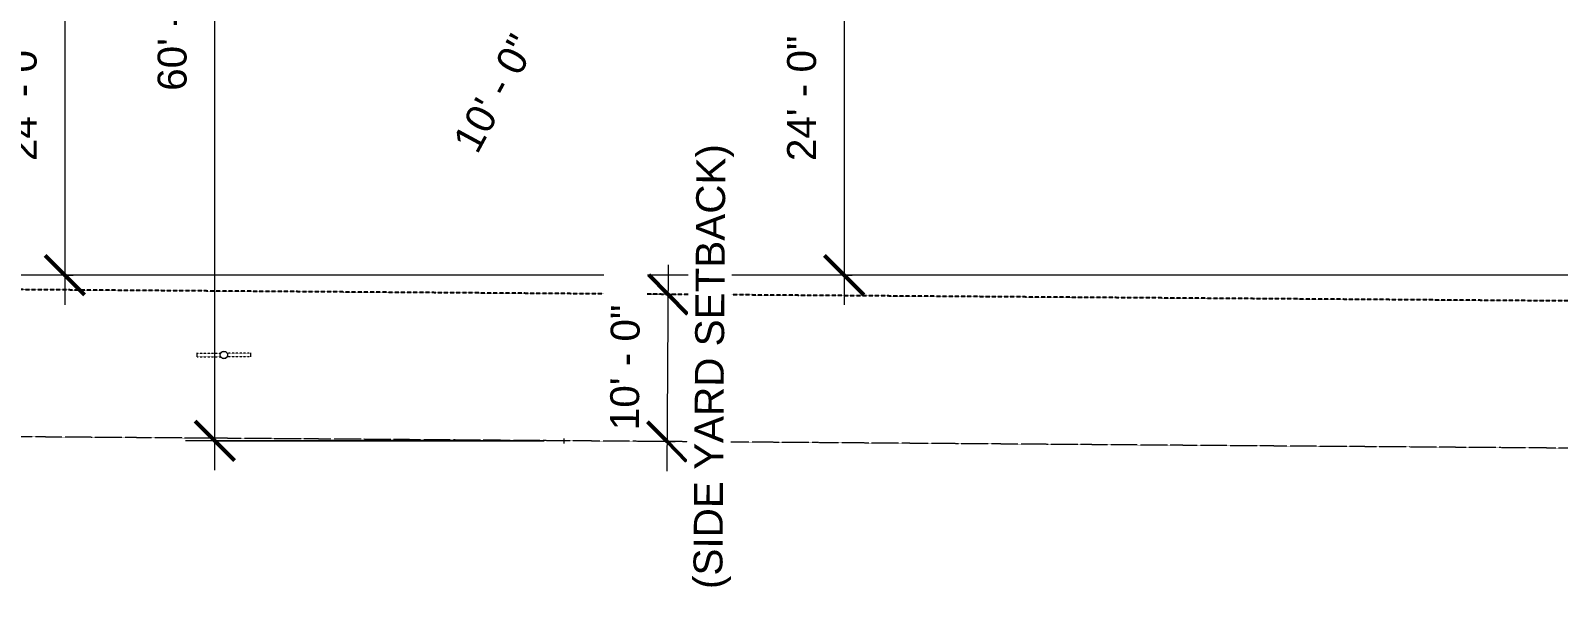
# Model space of a CAD drawing. Header units: inches. Extents: x 1 to 27263, y -26002 to 5769.
# Drawn here: x 21623 to 22870, y -23653 to -23192 of the extents above; entities that cross this region are included whole.
import ezdxf

# ---------------------------------------------------------------- set-up
doc = ezdxf.new("R2010")
doc.units = ezdxf.units.IN
doc.header["$MEASUREMENT"] = 0
for name, pattern in [('Center 1_4_', [0.53125, 0.25, -0.09375, 0.09375, -0.09375]), ('Dash', [0.25, 0.125, -0.125]), ('Hidden', [0.28125, 0.1875, -0.09375])]:
    doc.linetypes.add(name, pattern=pattern)
for name, color, linetype, lineweight in [('A-ANNO-DIMS', 211, 'Continuous', 9), ('A-ANNO-DIMS-256', 211, 'Continuous', 9), ('A-DETL', 90, 'Continuous', 9), ('A-PROP-SBCK', 71, 'Hidden', 25), ('E-LITE-EQPM', 33, 'Continuous', 9), ('E-LITE-EQPM-HDLN', 30, 'Dash', 9), ('EOP-PR', 4, 'Continuous', 9), ('PROP', 3, 'Center 1_4_', 9)]:
    doc.layers.add(name, color=color, linetype=linetype, lineweight=lineweight)
doc.styles.add('Arial_1', font='arial.ttf', dxfattribs={"height": 23.60479})
doc.dimstyles.new('Arrow_-_3_32__Arial', dxfattribs={"dimscale": 12, "dimtxt": 24, "dimasz": 2.666667, "dimexe": 2, "dimexo": 0, "dimgap": 1.333333, "dimtad": 1, "dimjust": 3, "dimdec": 5, "dimrnd": 0.03125, "dimzin": 1, "dimdsep": 46, "dimlunit": 4, "dimtxsty": 'Arial_1', "dimblk1": 'OPEN30', "dimblk2": 'OPEN30', "dimsah": 1, "dimcen": 0.09, "dimazin": 0, "dimtfac": 1, "dimtdec": 4, "dimtix": 1, "dimtmove": 0, "dimatfit": 2, "dimfxl": 1, "dimtvp": 1, "dimtfill": 1, "dimfrac": 2, "dimtolj": 1, "dimtzin": 0, "dimarcsym": 2})
doc.dimstyles.new('Linear_-_3_32__Arial_1', dxfattribs={"dimscale": 12, "dimtxt": 24, "dimasz": 2.666667, "dimexe": 2, "dimexo": 1.333333, "dimgap": 1.333333, "dimtad": 1, "dimdec": 4, "dimrnd": 0.0625, "dimzin": 1, "dimdsep": 46, "dimlunit": 4, "dimtxsty": 'Arial_1', "dimblk1": 'OBLIQUE', "dimblk2": 'OBLIQUE', "dimsah": 1, "dimcen": 0.09, "dimdle": 2, "dimazin": 0, "dimtfac": 1, "dimtdec": 4, "dimtix": 1, "dimtmove": 0, "dimatfit": 3, "dimfxl": 1, "dimtvp": 1, "dimtfill": 1, "dimfrac": 2, "dimtolj": 1, "dimtzin": 0, "dimarcsym": 2})

# ---------------------------------------------------------------- blocks, each defined once
blk = doc.blocks.new('Lighting-Street_Cooper_Navion-Lumark_4-6-LED-Squares - The Caretaker LED-964008-Site Plan - Phase 1')
at = {"layer": 'E-LITE-EQPM'}
blk.add_line((-1.7, -10.7), (1.6, -10.7), dxfattribs=at)
blk.add_circle((0, -32.4), 3, dxfattribs=at)
at = {"layer": 'E-LITE-EQPM-HDLN'}
for p, q in [((-1.5, -10.7), (-1.5, -29.9)), ((1.5, -10.7), (1.5, -29.9))]:
    blk.add_line(p, q, dxfattribs=at)
blk = doc.blocks.new('DIMBLOCK36-Site Plan - Phase 1')
at = {"layer": 'A-ANNO-DIMS-256', "lineweight": 50}
for p, q in [((21651.2, -23103.1), (21635.2, -23087.1)), ((21651.2, -23103.1), (21667.2, -23119.1)), ((21651.2, -23391.1), (21635.2, -23375.1)), ((21651.2, -23391.1), (21667.2, -23407.1))]:
    blk.add_line(p, q, dxfattribs=at)
at = {"layer": 'A-ANNO-DIMS-256'}
for p, q in [((22015.2, -23103.1), (21627.2, -23103.1)), ((21651.2, -23103.1), (21651.2, -23415.1)), ((21651.2, -23103.1), (22015.2, -23103.1)), ((21657.9, -23391.1), (21627.2, -23391.1)), ((21651.2, -23391.1), (21657.9, -23391.1))]:
    blk.add_line(p, q, dxfattribs=at)
at = {"layer": 'A-ANNO-DIMS-256', "color": 0, "insert": (21604.6, -23298), "char_height": 23.6, "width": 122.289, "attachment_point": 1, "rotation": 90, "line_spacing_factor": 0.938532, "style": 'Arial_1', "bg_fill": 3, "box_fill_scale": 1.25, "bg_fill_color": 0, "bg_fill_transparency": 0}
blk.add_mtext('24\' - 0"', dxfattribs=at)
blk = doc.blocks.new('_Oblique')
at = {"color": 0, "linetype": 'ByBlock', "lineweight": -2}
blk.add_line((-0.5, -0.5), (0.5, 0.5), dxfattribs=at)
blk = doc.blocks.new('DIMBLOCK52-Site Plan - Phase 1')
at = {"layer": 'A-ANNO-DIMS-256', "lineweight": 50}
for p, q in [((22143.3, -23406.7), (22127.5, -23390.6)), ((22143.3, -23406.7), (22159.2, -23422.8)), ((22142.5, -23526.7), (22126.6, -23510.5)), ((22142.5, -23526.7), (22158.3, -23542.8))]:
    blk.add_line(p, q, dxfattribs=at)
at = {"layer": 'A-ANNO-DIMS-256'}
for p, q in [((22143.5, -23382.7), (22142.3, -23550.7)), ((22150, -23406.7), (22119.3, -23406.5)), ((22143.3, -23406.7), (22150, -23406.7)), ((22149.1, -23526.7), (22118.5, -23526.5)), ((22142.5, -23526.7), (22149.1, -23526.7))]:
    blk.add_line(p, q, dxfattribs=at)
at = {"layer": 'A-ANNO-DIMS-256', "color": 0, "attachment_point": 1, "rotation": 89.5803, "line_spacing_factor": 0.938532, "style": 'Arial_1', "bg_fill": 3, "box_fill_scale": 1.25, "bg_fill_color": 0, "bg_fill_transparency": 0}
for s, insert, char_height, width in [('(SIDE YARD SETBACK)', (22163.9, -23646.8), 23.605, 432), ('10\' - 0"', (22095.9, -23517.3), 23.6, 122.289)]:
    blk.add_mtext(s, dxfattribs=dict(at, insert=insert, char_height=char_height, width=width))
blk = doc.blocks.new('DIMBLOCK63-Site Plan - Phase 1')
at = {"layer": 'A-ANNO-DIMS-256'}
for p, q in [((22037.7, -23004.8), (22024.8, -22961.4)), ((22031.2, -22983.1), (21974, -23088.6)), ((22009.5, -22989.5), (22052.9, -22976.6))]:
    blk.add_line(p, q, dxfattribs=at)
at = {"layer": 'A-ANNO-DIMS-256', "lineweight": 50}
for q in [(21981.7, -23056.4), (21996.8, -23064.5)]:
    blk.add_line((21974, -23088.6), q, dxfattribs=at)
at = {"layer": 'A-ANNO-DIMS-256'}
blk.add_arc((22031.2, -22983.1), 120, 230.0703, 252.9886, dxfattribs=at)
blk.add_ellipse((21939.9, -23151.5), major_axis=(62.7, 115.6), ratio=0.745382, start_param=4.712389, end_param=6.283185, dxfattribs=at)
at = {"layer": 'A-ANNO-DIMS-256', "color": 0, "insert": (21966.8, -23282), "char_height": 23.6, "width": 122.289, "attachment_point": 1, "rotation": 61.5295, "line_spacing_factor": 0.938532, "style": 'Arial_1', "bg_fill": 3, "box_fill_scale": 1.25, "bg_fill_color": 0, "bg_fill_transparency": 0}
blk.add_mtext('10\' - 0"', dxfattribs=at)
blk = doc.blocks.new('_Open30')
at = {"color": 0, "linetype": 'ByBlock', "lineweight": -2}
for p, q in [((-1, 0.268), (0, 0)), ((0, 0), (-1, -0.268)), ((0, 0), (-1, 0))]:
    blk.add_line(p, q, dxfattribs=at)
blk = doc.blocks.new('DIMBLOCK84-Site Plan - Phase 1')
at = {"layer": 'A-ANNO-DIMS-256', "lineweight": 50}
for p, q in [((21773.6, -22798.8), (21757.6, -22782.8)), ((21773.6, -22798.8), (21789.6, -22814.8)), ((21773.6, -23526), (21757.6, -23510)), ((21773.6, -23526), (21789.6, -23542))]:
    blk.add_line(p, q, dxfattribs=at)
at = {"layer": 'A-ANNO-DIMS-256'}
for p, q in [((22042.1, -22798.8), (21749.6, -22798.8)), ((21773.6, -23550), (21773.6, -22798.8)), ((21773.6, -22798.8), (22042.1, -22798.8)), ((22042.1, -23526), (21749.6, -23526)), ((21773.6, -23526), (22042.1, -23526))]:
    blk.add_line(p, q, dxfattribs=at)
at = {"layer": 'A-ANNO-DIMS-256', "color": 0, "insert": (21726.9, -23240.7), "char_height": 23.605, "width": 187.865, "attachment_point": 1, "rotation": 90, "line_spacing_factor": 0.938532, "style": 'Arial_1', "bg_fill": 3, "box_fill_scale": 1.25, "bg_fill_color": 0, "bg_fill_transparency": 0}
blk.add_mtext('60\' - 7 1/4"', dxfattribs=at)
blk = doc.blocks.new('DIMBLOCK111-Site Plan - Phase 1')
at = {"layer": 'A-ANNO-DIMS-256', "lineweight": 50}
for p, q in [((22287, -23103.1), (22271, -23087.1)), ((22287, -23103.1), (22303, -23119.1)), ((22287, -23391.1), (22271, -23375.1)), ((22287, -23391.1), (22303, -23407.1))]:
    blk.add_line(p, q, dxfattribs=at)
at = {"layer": 'A-ANNO-DIMS-256'}
for p, q in [((22293.6, -23103.1), (22263, -23103.1)), ((22287, -23103.1), (22287, -23415.1)), ((22287, -23103.1), (22293.6, -23103.1)), ((22293.6, -23391.1), (22263, -23391.1)), ((22287, -23391.1), (22293.6, -23391.1))]:
    blk.add_line(p, q, dxfattribs=at)
at = {"layer": 'A-ANNO-DIMS-256', "color": 0, "insert": (22240.4, -23298), "char_height": 23.6, "width": 122.289, "attachment_point": 1, "rotation": 90, "line_spacing_factor": 0.938532, "style": 'Arial_1', "bg_fill": 3, "box_fill_scale": 1.25, "bg_fill_color": 0, "bg_fill_transparency": 0}
blk.add_mtext('24\' - 0"', dxfattribs=at)

msp = doc.modelspace()

# ---------------------------------------------------------------- linework, layer by layer
at = {"layer": 'A-DETL'}
msp.add_line((22058.140225, -23524.17781), (22058.140225, -23528.17781), dxfattribs=at)
at = {"layer": 'A-PROP-SBCK'}
msp.add_line((23472.145187, -23416.400504), (21404.235225, -23401.253705), dxfattribs=at)
at = {"layer": 'EOP-PR'}
msp.add_line((23326.51184, -23391.085554), (20912.235225, -23391.085554), dxfattribs=at)
at = {"layer": 'PROP'}
msp.add_line((23352.161473, -23535.52488), (20984.235225, -23518.180554), dxfattribs=at)

# ---------------------------------------------------------------- block references
at = {"layer": 'E-LITE-EQPM'}
for p, rotation in [((21748.524105, -23456.019706), 90.00000000000617), ((21813.402441, -23456.115252), 270.0000000000021)]:
    msp.add_blockref('Lighting-Street_Cooper_Navion-Lumark_4-6-LED-Squares - The Caretaker LED-964008-Site Plan - Phase 1', p, dxfattribs=dict(at, rotation=rotation))

# ---------------------------------------------------------------- next in the draw order: dimensions: what is measured, and where the dimension line sits
at = {"layer": 'A-ANNO-DIMS'}
for base, p1, p2, override, picture, middle in [((21651.224704, -23391.085554), (22031.235225, -23103.085554), (21673.852121, -23391.085554), {"dimpost": '<>', "dimfxl": 458.984404}, 'DIMBLOCK36-Site Plan - Phase 1', (21623.172736, -23247.085554)), ((22287.010689, -23391.085554), (22309.638106, -23103.085554), (22309.638106, -23391.085554), {"dimpost": '<>', "dimfxl": 288}, 'DIMBLOCK111-Site Plan - Phase 1', (22258.958721, -23247.085554))]:
    dim = msp.add_linear_dim(base=base, p1=p1, p2=p2, angle=90, dimstyle='Linear_-_3_32__Arial_1', override=override, dxfattribs=at)
    dim.commit()
    dim.dimension.update_dxf_attribs({"geometry": picture, "text_midpoint": middle})
dim = msp.add_linear_dim(base=(22142.46393, -23526.66422), p1=(22165.969679, -23406.833174), p2=(22165.09074, -23526.829955), angle=89.580333673, text='<>\\X(SIDE YARD SETBACK)', dimstyle='Linear_-_3_32__Arial_1', override={"dimpost": '<>', "dimfxl": 120}, dxfattribs=at)
dim.commit()
dim.dimension.update_dxf_attribs({"geometry": 'DIMBLOCK52-Site Plan - Phase 1', "text_midpoint": (22142.903399, -23466.66583)})

# ---------------------------------------------------------------- next in the draw order: dimensions: what is measured, and where the dimension line sits
dim = msp.add_radius_dim(center=(22031.235225, -22983.085554), mpoint=(21974.030391, -23088.573027), dimstyle='Arrow_-_3_32__Arial', override={"dimpost": '<>'}, dxfattribs=at)
dim.commit()
dim.dimension.update_dxf_attribs({"geometry": 'DIMBLOCK63-Site Plan - Phase 1', "text_midpoint": (21985.600692, -23008.391726)})

# ---------------------------------------------------------------- next in the draw order: dimensions: what is measured, and where the dimension line sits
dim = msp.add_linear_dim(base=(21773.567657, -22798.80281), p1=(22058.140225, -23526.046575), p2=(22058.140225, -22798.80281), angle=90, dimstyle='Linear_-_3_32__Arial_1', override={"dimpost": '<>', "dimfxl": 727.243765}, dxfattribs=at)
dim.commit()
dim.dimension.update_dxf_attribs({"geometry": 'DIMBLOCK84-Site Plan - Phase 1', "text_midpoint": (21745.362724, -23162.424693)})

doc.saveas('drawing.dxf')
